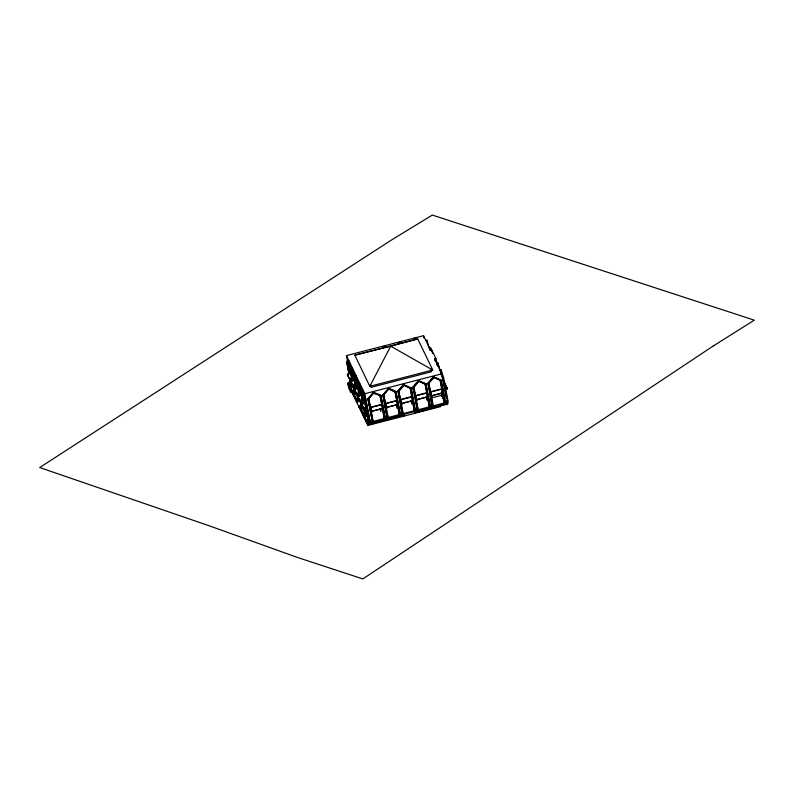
<?xml version="1.0" encoding="UTF-8"?>
<svg xmlns="http://www.w3.org/2000/svg" width="794" height="794" viewBox="0 0 794 794"><rect width="100%" height="100%" fill="white"/><g stroke="black" fill="none" stroke-linecap="round" stroke-linejoin="round"><path stroke-width="1.19" d="M348.953 374.024L346.75 362.352L347.385 360.784L348.606 360.476L353.419 376.197L354.63 375.88M358.213 383.303L356.992 383.621L352.179 367.89L350.968 368.208L350.323 369.776L352.308 380.276M356.099 388.862L353.896 377.2L354.541 375.631L355.762 375.314L360.565 391.035L362.997 403.868M354.541 375.631L354.094 377.597L355.831 386.797L357.092 386.589M368.456 421.902L364.148 398.459L359.335 382.738L358.114 383.045L357.479 384.624L359.682 396.285M358.114 383.045L357.667 385.021L359.404 394.221L360.675 394.013M360.714 395.035L358.888 384.703L359.444 383.333M363.255 403.709L361.052 392.038L361.697 390.469L362.908 390.162L365.359 398.141L370.351 422.984L364.813 393.715L346.452 355.603L423.53 335.673L430.685 350.521L431.906 350.204L435.936 358.57L436.76 362.918M361.697 390.469L361.24 392.444L362.987 401.645L364.198 401.327L361.627 404.285L365.032 411.451M364.248 401.933L361.875 405.119L364.198 401.327L362.461 392.127L363.027 390.757L361.806 391.065M429.842 349.221L430.477 347.653L429.266 347.971M436.958 364.009L437.603 362.431L436.392 362.749L437.434 366.173M443.777 380.951L443.856 381.716M444.442 383.502L444.68 382.807L447.469 389.199L445.097 387.968M369.815 386.291L390.678 346.184L417.743 338.919L432.73 370.024L369.815 386.291L354.829 355.186L417.743 338.919M352 378.033L350.184 380.346L347.325 374.599L349.876 371.344L351.226 374.153M349.876 371.344L349.946 372.247L347.792 374.986M350.025 380.207L351.941 377.775M351.881 378.678L350.233 380.941L351.931 378.778M353.856 388.256L350.898 382.013L353.449 378.768L354.352 380.634M351.663 381.378L353.469 379.066L351.712 381.477M355.514 385.189L353.608 387.631L354.968 386.221M355.464 386.102L353.806 388.365L353.717 387.661M357.886 396.613L354.471 389.437L357.022 386.182L358.382 388.991M354.68 389.665L357.052 386.489L355.523 378.44M357.092 387.095L354.948 389.834M355.712 389.02L357.141 387.194L357.022 386.182M359.096 392.613L357.181 395.055L357.389 395.789L359.037 393.516M359.106 392.772L357.34 395.69M359.146 392.871L357.34 395.184L354.471 389.437M361.012 403.094L358.054 396.861L360.605 393.606L361.498 395.481M358.858 396.315L360.625 393.903M362.669 400.037L360.913 402.608L362.679 400.196M362.61 400.94L360.962 403.213L362.659 401.039M361.836 404.513L364.248 401.427M364.178 401.03L366.888 406.647L364.496 410.032L366.907 406.945L366.034 402.35M382.43 348.467L384.832 345.698M397.447 344.586L399.839 341.817M367.87 398.628L372.664 423.063L367.87 398.628L373.458 392.167L380.852 395.273L385.626 419.629L388.058 418.994L387.363 417.515L387.651 418.11M370.203 406.468L368.684 398.419L373.577 392.762M373.865 393.367L381.14 395.869L373.746 392.772L368.158 399.223L373.746 392.772L373.458 392.167M397.367 404.801L399.561 415.441L387.383 418.587L382.887 394.747L388.474 388.286L395.869 391.392L400.633 415.748L403.074 415.113L402.369 413.634L402.657 414.23M415.51 411.113L414.696 411.322L415.341 413.158L414.567 411.56L402.399 414.706L397.893 390.866L403.481 384.405L411.163 388.107L415.669 411.947L414.855 412.155L410.359 388.316L403.59 385.001L398.707 390.658L403.501 415.093L402.687 415.302M425.882 383.631L430.388 407.471L417.406 410.826L412.9 386.986L418.488 380.524L425.882 383.631L430.685 408.066L433.097 407.362L432.393 405.873L432.68 406.468M418.607 381.12L425.366 384.435L426.18 384.227L418.607 381.12L413.714 386.777L418.507 411.213L417.704 411.421L417.991 412.026L417.386 409.754L417.674 410.349M418.488 380.524L418.785 381.13L413.198 387.581L417.545 410.587L418.349 410.379L418.795 411.818L425.614 410.051M431.976 405.506L432.422 406.945L427.916 383.105L433.504 376.644L441.186 380.346L445.98 404.791M427.916 383.105L432.551 406.707L433.365 406.498L433.723 407.253L445.087 404.315L440.084 379.959L441.821 389.159L430.467 392.097L428.73 382.897L433.613 377.239L441.186 380.346L440.372 380.554L433.613 377.239M433.792 377.249L428.204 383.701L433.901 377.845L433.504 376.644M425.683 340.547L426.904 340.229L429.961 350.253M348.159 362.441L346.75 362.352M352.04 381.021L349.648 368.376L350.859 368.059L348.715 361.072L347.504 361.379L346.938 362.759L348.675 371.959L349.946 371.741M349.648 368.376L351.057 368.456M352.298 368.485L351.077 368.803L350.511 370.183L352.258 379.383L353.469 379.066M351.543 369.468L350.323 369.776L351.732 369.865L353.568 380.187M354.442 375.483L353.221 375.79L355.841 389.03M354.65 376.227L355.871 375.909M355.305 377.289L353.896 377.2M435.132 361.062L434.715 358.888L435.936 358.57M354.719 392.881L353.3 393.248L352.556 391.204L353.975 390.837L352.814 391.253L353.29 392.256L354.561 392.047L353.141 392.415L350.065 386.073L351.137 385.457L349.717 385.824L348.556 383.423L348.407 382.579L350.353 382.083M351.196 383.73L348.973 384.306L348.655 382.629L350.888 382.053M350.888 392.663L348.735 388.197L347.812 383.274L350.134 382.668M348.556 383.423L351.484 382.668M351.008 383.323L347.961 384.107L367.88 425.435L429.197 409.575M348.655 382.629L349.717 384.832L350.978 384.624L349.558 384.991L348.407 382.579M359.186 395.869L356.794 383.214L358.015 382.907M358.69 384.306L357.479 384.624L358.888 384.703M349.717 384.832L350.223 386.906L352.665 386.281L354.461 390.023M352.774 391.69L353.995 391.373M352.715 392.047L354.134 391.68M370.242 385.1L371.304 387.293L431.35 371.781L430.953 369.686M361.588 390.32L360.377 390.638L362.769 403.292M439.995 370.232L441.206 369.915L443.657 377.904L442.447 378.222L437.603 362.431L440.055 370.421M361.786 390.727L360.565 391.035L358.233 383.651M353.608 393.933L355.017 394.023L353.34 385.13M362.461 392.127L361.052 392.038M364.813 393.715L441.901 373.785L448.044 403.828L415.183 412.324M356.347 399.114L357.757 399.203M357.181 401.357L356.387 398.677L357.608 398.36L356.139 398.628L356.298 399.461L357.717 399.094M356.873 399.68L358.134 399.461L356.714 399.829L353.648 393.496L354.67 392.782M355.702 400.156L356.506 399.948M369.865 421.981L367.433 422.616L367.116 420.939L368.287 420.522L366.868 420.889L367.027 421.733L368.446 421.366L363.95 398.062L365.171 397.744L365.597 400.047M365.359 398.141L363.95 398.062M356.298 399.461L356.873 400.672L358.293 400.305L356.764 392.365M347.812 383.274L356.407 401.129L358.243 400.206M361.866 407.719L360.446 408.086L359.871 406.885L359.712 406.052L361.131 405.684M359.871 406.885L361.29 406.518M360.446 408.086L359.96 406.101L360.446 407.104L361.707 406.885L360.287 407.253L359.712 406.052M360.278 407.769L361.498 407.461L359.861 398.787M363.205 413.853L360.952 409.178L360.794 408.334L361.816 407.62M365.687 407.262L366.858 406.846M360.714 401.119L362.173 408.86L360.764 408.771L360.446 407.104M360.952 409.178L363.394 408.543L364.744 411.352M382.907 408.642L381.716 404.374L370.361 407.302L371.88 411.937L370.877 409.347M385.556 404.354L385.368 403.421L396.732 400.494L397.913 404.761M411.729 397.596L411.6 396.97L413.049 401.298L411.739 396.613L400.384 399.541L401.695 404.235L401.774 403.56M415.58 396.593L415.391 395.67L426.755 392.732L428.065 397.417L426.606 393.09L426.735 393.715M430.596 392.712L430.398 391.789L441.762 388.852L442.953 393.119M385.646 419.708L384.842 419.917L380.048 395.481L381.785 404.682L370.421 407.62L370.55 408.235M388.474 388.286L396.156 391.988L395.343 392.196L388.584 388.881L395.055 391.601L396.792 400.801L385.437 403.739L383.909 395.68M382.907 408.334L371.542 411.272L371.671 411.987M371.542 411.371L382.907 408.434M386.559 407.491L397.913 404.454L386.559 407.391L386.688 408.116L386.757 407.441M401.566 403.61L412.93 400.573L401.566 403.511L401.695 404.235M416.582 399.729L427.936 396.792L416.572 399.63L416.701 400.355L415.659 395.918L415.788 396.543M431.589 395.849L442.943 392.812L431.589 395.749L431.718 396.474L431.787 395.799M364.704 413.108L363.285 413.476L363.444 414.309L364.813 413.843M431.112 398.062L441.672 395.333L444.352 400.901L441.236 393.03L441.831 396.166M363.444 414.309L364.029 415.51L365.448 415.143M368.029 414.815L366.808 415.133L366.967 415.967L364.535 416.592L364.377 415.758L365.399 415.044M446.615 403.273L446.506 401.546L447.29 403.689L445.672 404.106L445.335 403.402L440.898 379.75M366.431 422.418L367.235 422.209M382.361 408.682L384.098 417.882L384.911 417.674M399.114 414.002L399.918 413.793M412.384 400.92L414.121 410.121L414.934 409.912M367.027 421.733L368.178 424.135L373.051 422.874L372.346 421.396L372.644 421.991M372.743 420.82L373.031 421.416L384.385 418.478L384.544 419.321M387.095 413.485L388.038 417.535L399.402 414.597M414.567 411.56L414.408 410.716L403.054 413.654L403.213 414.498M429.584 407.679L429.425 406.836L418.061 409.773L418.22 410.617M444.59 403.799L444.432 402.955L433.077 405.893L433.226 406.736L436.64 405.853M447.27 402.23L446.665 402.379L446.506 401.546M364.377 415.758L368.019 423.301L372.892 422.041M384.256 418.716L385.13 420.522L384.683 419.083L387.899 418.16M402.915 414.279L400.484 414.915L400.136 414.21L400.633 414.756M415.312 411.163L415.649 411.868L418.081 411.242L417.922 410.399L415.49 411.034L415.153 410.329L415.957 412.552M432.938 406.518L429.713 407.441L430.159 408.88M444.432 402.955L444.144 402.36L444.958 402.151L445.513 403.273L447.131 402.846M387.522 418.349L388.623 418.736L399.978 415.808L400.136 416.642L399.273 414.835M400.504 414.994L399.69 415.202L399.978 415.808M444.719 403.56L445.335 403.402M371.562 422.676L385.378 419.153M438.913 405.268L442.318 404.384M384.971 419.689L373.607 422.616L372.714 422.18L373.051 422.874M418.646 410.984L430.001 408.047M359.275 407.58L359.116 406.746L367.721 424.592L403.828 415.262L403.987 416.096L402.915 413.892M430.348 409.277L440.749 406.597M354.829 355.186L390.678 346.184L432.73 370.024M444.769 387.154L447.379 388.425M445.037 387.452L447.24 388.524L444.58 383.006M445.087 387.551L447.29 388.623M347.325 374.599L350.184 380.346M350.898 382.013L353.767 387.76M358.054 396.861L360.913 402.608M361.627 404.285L364.496 410.032M434.715 358.888L441.901 373.785M443.657 377.904L448.163 401.744M441.533 388.554L441.821 389.159M446.307 401.595L447.29 403.689M415.143 338.532L414.845 337.936L414.964 338.532M428.73 382.897L433.524 407.332M426.527 392.435L428.065 397.417M432.75 406.657L433.097 407.362M399.948 342.413L400.245 343.018M430.318 407.282L430.656 407.987L430.368 406.399L430.973 408.672M429.127 406.24L429.425 406.836M412.9 386.986L414.002 387.373L418.785 381.13M417.932 410.012L418.795 411.818M417.584 409.694L417.922 410.399M417.743 410.538L418.081 411.242M403.481 384.405L403.888 385.606L398.995 391.253L397.893 390.866M384.941 346.293L385.229 346.899M403.59 385.001L410.359 388.316L411.163 388.107L403.769 385.011L398.181 391.462L402.528 414.468L403.342 414.26L403.828 415.262M414.121 410.121L414.408 410.716M395.055 391.601L399.848 416.036M396.504 400.196L396.792 400.801M402.737 414.418L403.074 415.113M400.295 415.044L400.633 415.748M383.691 394.539L388.484 418.974L388.038 417.535M382.887 394.747L387.68 419.182M387.72 418.299L388.058 418.994M385.626 418.637L385.13 418.091L385.467 418.795M385.288 418.924L385.626 419.629M384.098 417.882L384.385 418.478M368.684 398.419L373.478 422.855L373.031 421.416M353.419 376.197L350.968 368.208M353.519 379.671L353.449 378.768M360.665 394.509L360.605 393.606M366.808 415.133L369.676 421.584L366.768 415.57M356.04 393.298L357.588 396.514M359.622 400.722L360.714 402.995M365.24 414.21L363.87 414.676L360.794 408.334M358.402 401.039L357.131 393.705M364.019 414.528L363.543 413.515L364.029 415.51M367.116 420.939L368.178 423.152M350.223 386.906L352.486 391.591M356.059 399.015L353.806 394.33L356.238 393.705L356.079 392.871M446.595 400.821L446.972 401.625M431.529 351.077L430.477 347.653L431.311 350.581M347.385 360.784L349.836 368.773M431.916 396.414L430.666 392.038L430.795 392.663M430.398 391.789L431.718 396.474M415.391 395.67L416.91 400.295M415.917 397.705L416.701 400.355M412.265 398.648L413.049 401.298M401.893 404.176L400.642 399.799L400.772 400.424M386.886 408.056L385.636 403.68L385.765 404.305M385.368 403.421L386.688 408.116M381.785 404.682L383.036 409.059M442.943 392.911L443.072 393.536M442.873 393.586L441.623 389.209L441.752 389.834M441.762 388.852L441.95 389.775M427.738 396.851L427.857 397.466M426.755 392.732L426.944 393.655M411.739 396.613L411.927 397.536M412.721 400.732L412.85 401.347M397.913 404.553L398.042 405.178M397.844 405.228L396.593 400.851L396.712 401.476M396.732 400.494L396.921 401.417M382.827 409.108L381.577 404.732L381.706 405.347M381.716 404.374L381.904 405.297M371.88 411.937L370.629 407.56L370.748 408.185M441.206 369.915L441.325 370.51M442.665 379.413L446.268 398.479M446.883 402.806L447.201 404.474M445.513 403.273L445.672 404.106M442.407 393.159L444.303 403.193M442.02 392.067L442.675 395.521M431.906 350.204L432.522 353.469M426.904 340.229L427.013 340.825M423.53 335.673L423.986 338.046M433.723 407.253L433.881 408.086M431.043 396.097L432.78 405.297M432.601 405.823L432.998 408.146M430.189 396.077L430.636 398.429M431.082 400.791L431.529 403.144M429.872 408.275L425.078 383.839L426.815 393.04L415.451 395.978L414.15 389.07M427.39 397.04L429.286 407.074M426.18 396.663L426.815 400.047M415.818 398.826L416.9 404.573M417.336 406.875L417.773 409.178L416.959 409.386L417.118 410.22M412.86 387.7L413.287 389.953M414.349 395.581L414.508 396.424M410.875 387.512L415.381 411.352M410.061 387.72L411.798 396.921L400.444 399.858L398.925 391.809M411.342 400.881L411.778 403.173M411.163 400.543L411.808 403.928M400.801 402.707L402.757 413.059M402.578 413.575L402.975 415.907M398.469 394.866L398.906 397.159M399.342 399.461L399.501 400.295M400.841 407.372L401.278 409.724M401.953 413.267L402.111 414.101M395.869 391.392L400.375 415.222M396.156 404.424L396.99 408.205M385.795 406.588L386.668 411.183M387.561 417.455L387.968 419.788M383.482 398.836L383.909 401.089M384.336 403.342L384.495 404.176M384.931 406.538L385.378 408.89M385.824 411.252L386.271 413.605M380.852 395.273L385.358 419.103M380.524 408.92L380.951 411.173M380.058 408.592L380.485 410.895M370.907 385.209L371.304 387.293M371.215 412.761L372.525 419.669M372.555 421.336L372.962 423.668M362.947 395.303L364.069 401.268M368.019 423.301L368.178 424.135M367.721 424.592L367.88 425.435M364.287 408.543L365.746 416.284L363.92 407.213M363.652 407.372L365.071 414.875M363.414 406.736L364.724 413.644M363.235 407.709L363.394 408.543M360.565 400.95L361.975 408.463M359.652 400.285L359.811 401.129L356.566 401.963L356.407 401.129M356.496 392.534L357.915 400.037M357.221 400.92L357.379 401.754M356.714 399.829L356.873 400.672M353.191 384.941L354.829 393.616M352.467 383.323L354.342 392.613M348.377 363.592L349.896 371.642L347.574 375.433M352.506 385.447L352.665 386.281M349.31 369.19L349.767 371.582M346.452 355.603L347.554 361.459M352.814 391.253L353.3 393.248M349.985 378.857L351.444 386.599L349.608 377.527M349.558 384.991L349.717 385.824M366.888 406.647L366.947 407.55L364.535 410.637L364.446 409.932M360.863 402.508L360.962 403.213M358.213 396.99L358.302 397.695M354.63 389.566L354.729 390.271M351.057 382.142L351.147 382.847M350.134 380.237L350.233 380.941M388.762 388.891L383.174 395.343L388.762 388.891M713.548 345.787L362.868 578.925L297.8 557.567L208.137 525.42L39.7 467.547L391.442 240.046L432.323 215.075L754.3 320.161L713.548 345.787"/></g></svg>
